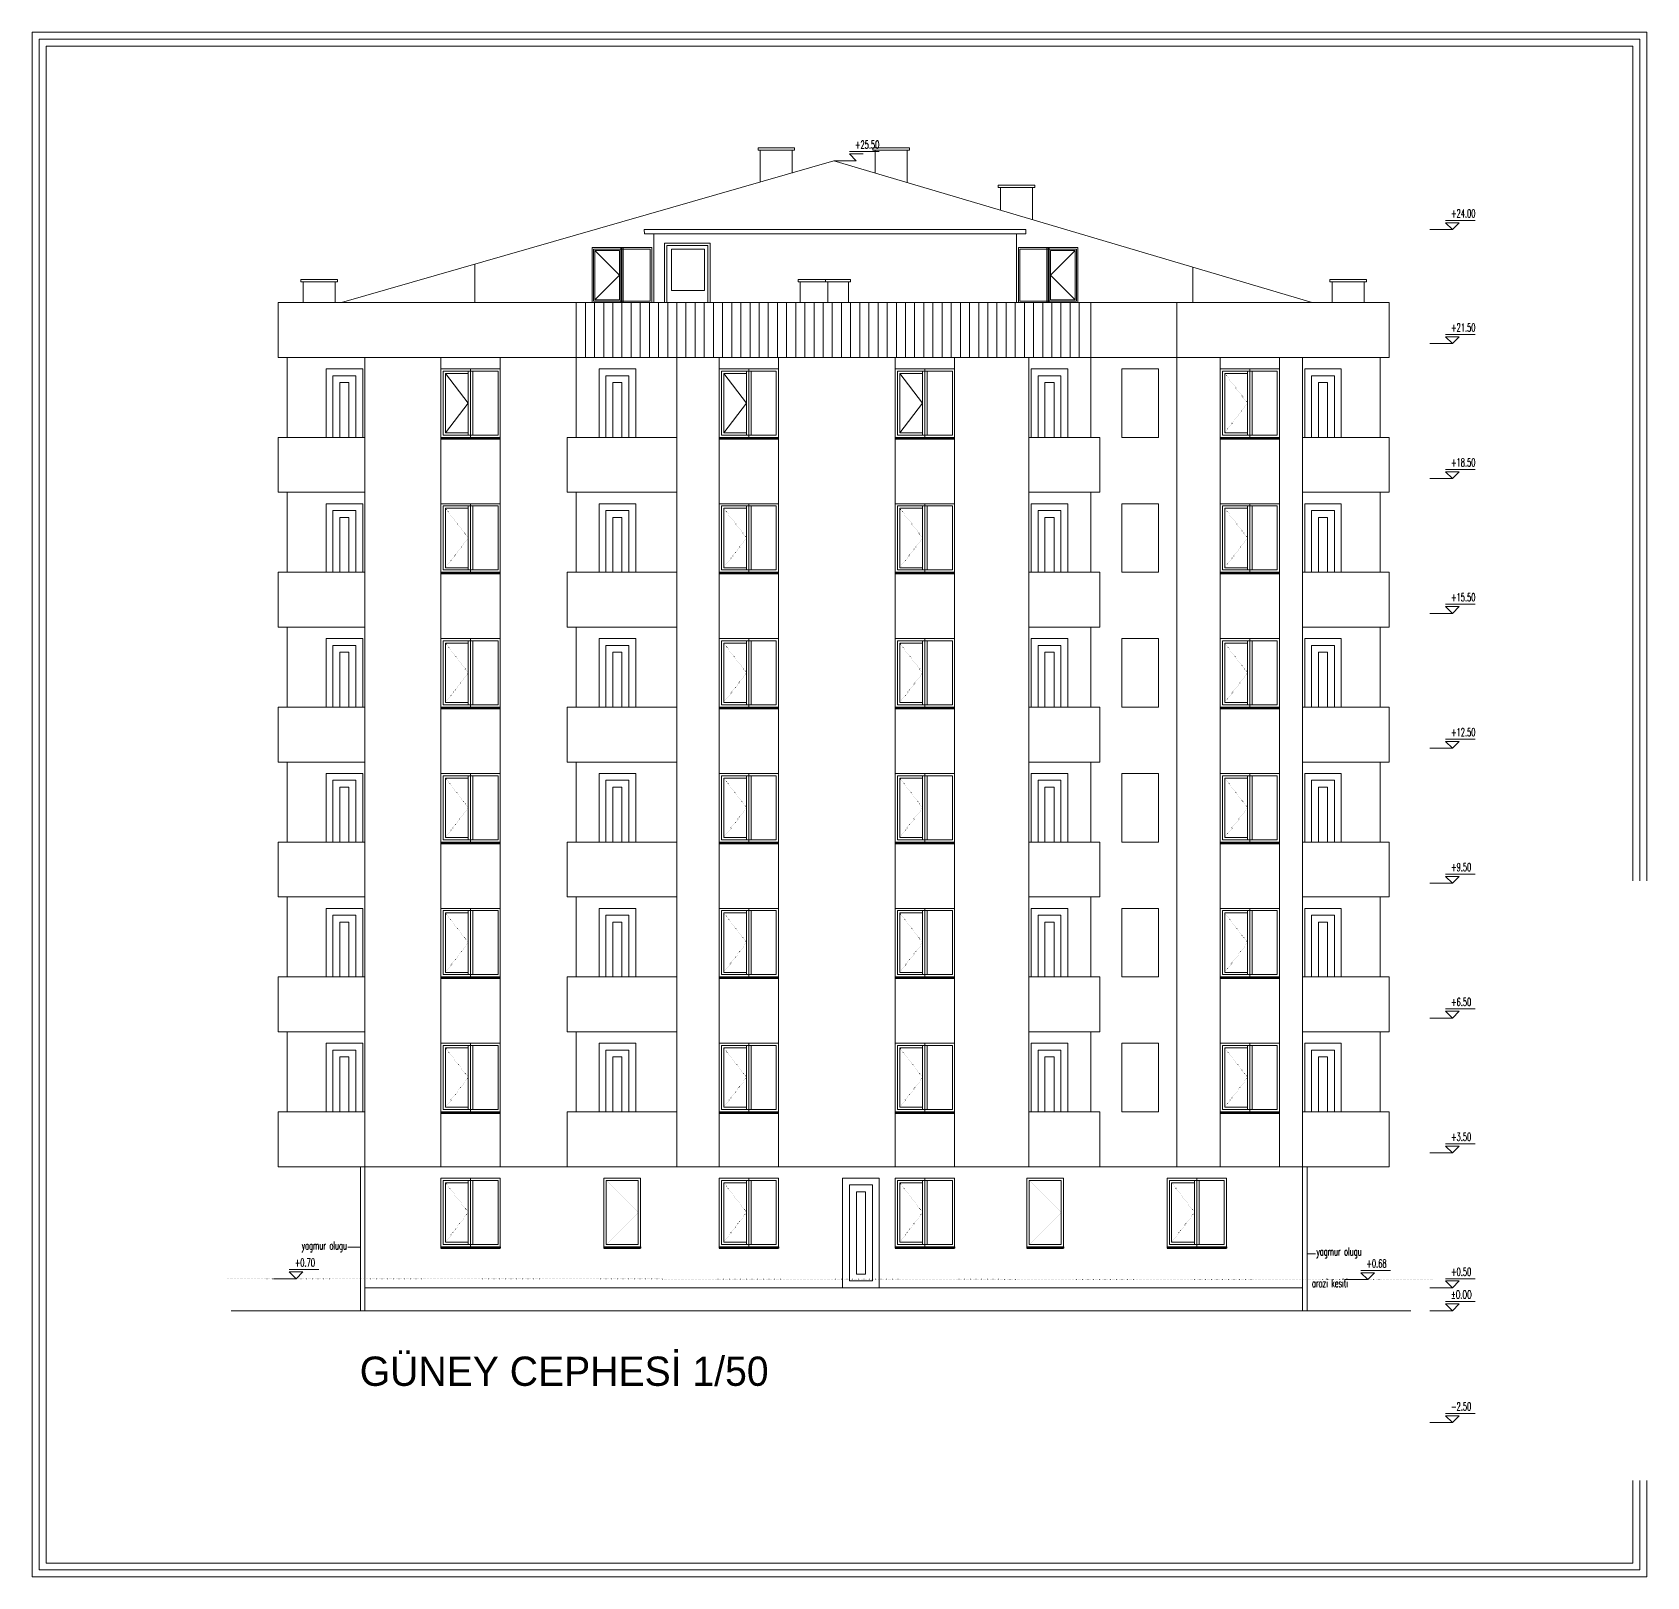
# Model space of a CAD drawing. Header units: millimetres. Extents: x -16104 to 67872, y -88009 to 12107.
# Drawn here: x 46328 to 49858, y 8729 to 12107 of the extents above; entities that cross this region are included whole.
import ezdxf

# ---------------------------------------------------------------- set-up
doc = ezdxf.new("R2010")
doc.units = ezdxf.units.MM
doc.linetypes.add('ACAD_ISO07W100', pattern=[3, 0, -3])
doc.layers.get('0').update_dxf_attribs({"color": 241})
doc.layers.add('c05', color=32, linetype='Continuous', lineweight=13)
doc.layers.add('TARAMA', color=8, linetype='Continuous', lineweight=15)
doc.styles.add('OLCU', font='simplex.shx', dxfattribs={"width": 0.6, "height": 1400})
doc.styles.add('ÖLÇÜ-50', font='comic.ttf', dxfattribs={"height": 12.5})

msp = doc.modelspace()

# ---------------------------------------------------------------- linework, layer by layer
for p, q in [((47221, 11221.1), (47351, 11221.1)), ((47221, 11218.1), (47351, 11218.1)), ((47829.5, 11221.1), (47959.5, 11221.1)), ((47829.5, 11218.1), (47959.5, 11218.1)), ((48214.5, 11221.1), (48344.5, 11221.1)), ((48214.5, 11218.1), (48344.5, 11218.1)), ((48925, 11221.1), (49055, 11221.1)), ((48925, 11218.1), (49055, 11218.1)), ((47221, 10926.1), (47351, 10926.1)), ((47221, 10923.1), (47351, 10923.1)), ((47829.5, 10926.1), (47959.5, 10926.1)), ((47829.5, 10923.1), (47959.5, 10923.1)), ((48214.5, 10926.1), (48344.5, 10926.1)), ((48214.5, 10923.1), (48344.5, 10923.1)), ((48925, 10926.1), (49055, 10926.1)), ((48925, 10923.1), (49055, 10923.1)), ((47221, 10631.1), (47351, 10631.1)), ((47221, 10628.1), (47351, 10628.1)), ((47829.5, 10631.1), (47959.5, 10631.1)), ((47829.5, 10628.1), (47959.5, 10628.1)), ((48214.5, 10631.1), (48344.5, 10631.1)), ((48214.5, 10628.1), (48344.5, 10628.1)), ((48925, 10631.1), (49055, 10631.1)), ((48925, 10628.1), (49055, 10628.1)), ((47221, 10336.1), (47351, 10336.1)), ((47221, 10333.1), (47351, 10333.1)), ((47829.5, 10336.1), (47959.5, 10336.1)), ((47829.5, 10333.1), (47959.5, 10333.1)), ((48214.5, 10336.1), (48344.5, 10336.1)), ((48214.5, 10333.1), (48344.5, 10333.1)), ((48925, 10336.1), (49055, 10336.1)), ((48925, 10333.1), (49055, 10333.1)), ((47221, 10041.1), (47351, 10041.1)), ((47221, 10038.1), (47351, 10038.1)), ((47829.5, 10041.1), (47959.5, 10041.1)), ((47829.5, 10038.1), (47959.5, 10038.1)), ((48214.5, 10041.1), (48344.5, 10041.1)), ((48214.5, 10038.1), (48344.5, 10038.1)), ((48925, 10041.1), (49055, 10041.1)), ((48925, 10038.1), (49055, 10038.1)), ((47221, 9746.1), (47351, 9746.1)), ((47829.5, 9746.1), (47959.5, 9746.1)), ((48214.5, 9746.1), (48344.5, 9746.1)), ((48925, 9746.1), (49055, 9746.1)), ((47221, 9743.1), (47351, 9743.1)), ((47829.5, 9743.1), (47959.5, 9743.1)), ((48214.5, 9743.1), (48344.5, 9743.1)), ((48925, 9743.1), (49055, 9743.1)), ((47221, 9451.1), (47351, 9451.1)), ((47221, 9451.1), (47221, 9448.1)), ((47221, 9448.1), (47351, 9448.1)), ((47351, 9451.1), (47351, 9448.1)), ((47577.5, 9451.1), (47657.5, 9451.1)), ((47577.5, 9451.1), (47577.5, 9448.1)), ((47577.5, 9448.1), (47657.5, 9448.1)), ((47657.5, 9451.1), (47657.5, 9448.1)), ((47829.5, 9451.1), (47959.5, 9451.1)), ((47829.5, 9451.1), (47829.5, 9448.1)), ((47829.5, 9448.1), (47959.5, 9448.1)), ((47959.5, 9451.1), (47959.5, 9448.1)), ((48214.5, 9451.1), (48344.5, 9451.1)), ((48214.5, 9451.1), (48214.5, 9448.1)), ((48214.5, 9448.1), (48344.5, 9448.1)), ((48344.5, 9451.1), (48344.5, 9448.1)), ((48502.4, 9451.1), (48582.4, 9451.1)), ((48502.4, 9451.1), (48502.4, 9448.1)), ((48502.4, 9448.1), (48582.4, 9448.1)), ((48582.4, 9451.1), (48582.4, 9448.1)), ((48809, 9451.1), (48939, 9451.1)), ((48809, 9451.1), (48809, 9448.1)), ((48809, 9448.1), (48939, 9448.1)), ((48939, 9451.1), (48939, 9448.1))]:
    msp.add_line(p, q)
at = {"layer": 'c05'}
for points in [[(49857.8, 8939.6), (49857.8, 8729.3), (46327.6, 8729.3), (46327.6, 12107.1), (49857.8, 12107.1), (49857.8, 10251)], [(49857.8, 8939.6), (49857.8, 8729.3), (46327.6, 8729.3), (46327.6, 12107.1), (49857.8, 12107.1), (49857.8, 10251)], [(49842.8, 8939.6), (49842.8, 8744.3), (46342.6, 8744.3), (46342.6, 12092.1), (49842.8, 12092.1), (49842.8, 10251)], [(49827.8, 8939.6), (49827.8, 8759.3), (46357.6, 8759.3), (46357.6, 12077.1), (49827.8, 12077.1), (49827.8, 10251)]]:
    msp.add_lwpolyline(points, dxfattribs=at)
at = {"layer": 'TARAMA'}
for p, q in [((47914.5, 11854.3), (47914.5, 11849.3)), ((47914.5, 11854.3), (47994.5, 11854.3)), ((47914.5, 11849.3), (47994.5, 11849.3)), ((47919.5, 11849.3), (47919.5, 11779.9)), ((47989.5, 11849.3), (47989.5, 11799.3)), ((47994.5, 11854.3), (47994.5, 11849.3)), ((48129.3, 11826.1), (48114.3, 11841.1)), ((48165.5, 11854.3), (48165.5, 11849.3)), ((48165.5, 11854.3), (48245.5, 11854.3)), ((48165.5, 11849.3), (48245.5, 11849.3)), ((48170.5, 11849.3), (48170.5, 11799.3)), ((48240.5, 11849.3), (48240.5, 11778.5)), ((48245.5, 11854.3), (48245.5, 11849.3)), ((47003.9, 11516.1), (48080, 11826.1)), ((49126.3, 11516.1), (48080, 11826.1)), ((48129.3, 11826.1), (48080, 11826.1)), ((48440, 11772.9), (48440, 11767.9)), ((48440, 11772.9), (48520, 11772.9)), ((48440, 11767.9), (48520, 11767.9)), ((48445, 11767.9), (48445, 11717.9)), ((48515, 11767.9), (48515, 11697.2)), ((48520, 11772.9), (48520, 11767.9)), ((47665.9, 11676.1), (48500, 11676.1)), ((47665.9, 11676.1), (47666, 11666.1)), ((47666, 11666.1), (47710, 11666.1)), ((47686, 11666.1), (48500, 11666.1)), ((47687, 11516.1), (47687, 11666.1)), ((48480, 11666.1), (48480, 11516.1)), ((48500, 11676.1), (48500, 11666.1)), ((47552, 11636.1), (47682, 11636.1)), ((47552, 11516.1), (47552, 11636.1)), ((47555, 11633.1), (47679, 11633.1)), ((47555, 11519.1), (47555, 11633.1)), ((47558, 11630.1), (47611.5, 11576.1)), ((47614.5, 11636.1), (47614.5, 11516.1)), ((47617, 11636.1), (47617, 11516.1)), ((47619.5, 11636.1), (47619.5, 11516.1)), ((47679, 11519.1), (47679, 11633.1)), ((47682, 11516.1), (47682, 11636.1)), ((47710, 11646.1), (47810, 11646.1)), ((47710, 11646.1), (47710, 11516.1)), ((47715, 11641.1), (47805, 11641.1)), ((47715, 11641.1), (47715, 11516.1)), ((47805, 11641.1), (47805, 11516.1)), ((47810, 11646.1), (47810, 11516.1)), ((48613.9, 11636.1), (48483.9, 11636.1)), ((48483.9, 11516.1), (48483.9, 11636.1)), ((48610.9, 11633.1), (48486.9, 11633.1)), ((48486.9, 11519.1), (48486.9, 11633.1)), ((48546.4, 11636.1), (48546.4, 11516.1)), ((48548.9, 11636.1), (48548.9, 11516.1)), ((48551.4, 11636.1), (48551.4, 11516.1)), ((48607.9, 11630.1), (48554.4, 11576.1)), ((48610.9, 11519.1), (48610.9, 11633.1)), ((48613.9, 11516.1), (48613.9, 11636.1)), ((47295, 11600), (47295, 11516.1)), ((48865, 11593.5), (48865, 11516.1)), ((46915, 11566.1), (46995, 11566.1)), ((46915, 11561.1), (46915, 11566.1)), ((46915, 11561.1), (46995, 11561.1)), ((46920, 11561.1), (46920, 11516.1)), ((46990, 11561.1), (46990, 11516.1)), ((46995, 11561.1), (46995, 11566.1)), ((47611.5, 11576.1), (47558, 11522.1)), ((48002, 11566.1), (48117, 11566.1)), ((48002, 11566.1), (48002, 11561.1)), ((48002, 11561.1), (48117, 11561.1)), ((48007, 11561.1), (48007, 11516.1)), ((48062, 11566.1), (48062, 11561.1)), ((48067, 11561.1), (48067, 11516.1)), ((48112, 11561.1), (48112, 11516.1)), ((48117, 11566.1), (48117, 11561.1)), ((48554.4, 11576.1), (48607.9, 11522.1)), ((49165, 11566.1), (49165, 11561.1)), ((49165, 11566.1), (49245, 11566.1)), ((49165, 11561.1), (49245, 11561.1)), ((49170, 11561.1), (49170, 11516.1)), ((49240, 11561.1), (49240, 11516.1)), ((49245, 11566.1), (49245, 11561.1)), ((46865, 11516.1), (49295, 11516.1)), ((46865, 11396.1), (46865, 11516.1)), ((46865, 11516.1), (46865, 11396.1)), ((46875, 11516.1), (47003.9, 11516.1)), ((47517, 11396.1), (47517, 11516.1)), ((47537, 11396.1), (47537, 11516.1)), ((47555, 11519.1), (47679, 11519.1)), ((47557, 11396.1), (47557, 11516.1)), ((47577, 11396.1), (47577, 11516.1)), ((47597, 11396.1), (47597, 11516.1)), ((47617, 11396.1), (47617, 11516.1)), ((47637, 11396.1), (47637, 11516.1)), ((47657, 11396.1), (47657, 11516.1)), ((47677, 11396.1), (47677, 11516.1)), ((47697, 11396.1), (47697, 11516.1)), ((47717, 11396.1), (47717, 11516.1)), ((47737, 11396.1), (47737, 11516.1)), ((47757, 11396.1), (47757, 11516.1)), ((47777, 11396.1), (47777, 11516.1)), ((47797, 11396.1), (47797, 11516.1)), ((47817, 11396.1), (47817, 11516.1)), ((47837, 11396.1), (47837, 11516.1)), ((47857, 11396.1), (47857, 11516.1)), ((47877, 11396.1), (47877, 11516.1)), ((47897, 11396.1), (47897, 11516.1)), ((47917, 11396.1), (47917, 11516.1)), ((47937, 11396.1), (47937, 11516.1)), ((47957, 11396.1), (47957, 11516.1)), ((47977, 11396.1), (47977, 11516.1)), ((47997, 11396.1), (47997, 11516.1)), ((48017, 11396.1), (48017, 11516.1)), ((48037, 11396.1), (48037, 11516.1)), ((48057, 11396.1), (48057, 11516.1)), ((48077, 11396.1), (48077, 11516.1)), ((48097, 11396.1), (48097, 11516.1)), ((48117, 11396.1), (48117, 11516.1)), ((48137, 11396.1), (48137, 11516.1)), ((48157, 11396.1), (48157, 11516.1)), ((48177, 11396.1), (48177, 11516.1)), ((48197, 11396.1), (48197, 11516.1)), ((48217, 11396.1), (48217, 11516.1)), ((48237, 11396.1), (48237, 11516.1)), ((48257, 11396.1), (48257, 11516.1)), ((48277, 11396.1), (48277, 11516.1)), ((48297, 11396.1), (48297, 11516.1)), ((48317, 11396.1), (48317, 11516.1)), ((48337, 11396.1), (48337, 11516.1)), ((48357, 11396.1), (48357, 11516.1)), ((48377, 11396.1), (48377, 11516.1)), ((48397, 11396.1), (48397, 11516.1)), ((48417, 11396.1), (48417, 11516.1)), ((48437, 11396.1), (48437, 11516.1)), ((48457, 11396.1), (48457, 11516.1)), ((48477, 11396.1), (48477, 11516.1)), ((48610.9, 11519.1), (48486.9, 11519.1)), ((48497, 11396.1), (48497, 11516.1)), ((48517, 11396.1), (48517, 11516.1)), ((48537, 11396.1), (48537, 11516.1)), ((48557, 11396.1), (48557, 11516.1)), ((48577, 11396.1), (48577, 11516.1)), ((48597, 11396.1), (48597, 11516.1)), ((48617, 11396.1), (48617, 11516.1)), ((48642, 11396.1), (48642, 11516.1)), ((48830, 11516.1), (48830, 9626.1)), ((49170, 11516.1), (49126.3, 11516.1)), ((49285, 11516.1), (49170, 11516.1)), ((49285, 11516.1), (49295, 11516.1)), ((49295, 11396.1), (49295, 11516.1)), ((49295, 11516.1), (49295, 11396.1)), ((46865, 11396.1), (49295, 11396.1)), ((46885, 11396.1), (46885, 11221.1)), ((47055, 11396.1), (47055, 11131.1)), ((47055, 11396.1), (47055, 11101.1)), ((47221, 11396.1), (47221, 11131.1)), ((47286, 11371.1), (47286, 11221.1)), ((47351, 11396.1), (47351, 11131.1)), ((47517, 11396.1), (47517, 11221.1)), ((47737, 11396.1), (47737, 11221.1)), ((47829.5, 11396.1), (47829.5, 11131.1)), ((47894.5, 11371.1), (47894.5, 11221.1)), ((47959.5, 11396.1), (47959.5, 11131.1)), ((48214.5, 11396.1), (48214.5, 11131.1)), ((48279.5, 11371.1), (48279.5, 11221.1)), ((48344.5, 11396.1), (48344.5, 11131.1)), ((48507, 11396.1), (48507, 11131.1)), ((48642, 11396.1), (48642, 11221.1)), ((48710, 11371.1), (48710, 11221.1)), ((48790, 11371.1), (48710, 11371.1)), ((48790, 11371.1), (48790, 11221.1)), ((48925, 11396.1), (48925, 11131.1)), ((48990, 11371.1), (48990, 11221.1)), ((49055, 11396.1), (49055, 11131.1)), ((49105, 11396.1), (49105, 11101.1)), ((49275, 11396.1), (49275, 11221.1)), ((47231, 11361.1), (47281, 11296.1)), ((47281, 11366.1), (47281, 11226.1)), ((47291, 11366.1), (47291, 11226.1)), ((47839.5, 11361.1), (47889.5, 11296.1)), ((47889.5, 11366.1), (47889.5, 11226.1)), ((47899.5, 11366.1), (47899.5, 11226.1)), ((48224.5, 11361.1), (48274.5, 11296.1)), ((48274.5, 11366.1), (48274.5, 11226.1)), ((48284.5, 11366.1), (48284.5, 11226.1)), ((48985, 11366.1), (48985, 11226.1)), ((48995, 11366.1), (48995, 11226.1)), ((47281, 11296.1), (47231, 11231.1)), ((47889.5, 11296.1), (47839.5, 11231.1)), ((48274.5, 11296.1), (48224.5, 11231.1)), ((46865, 11221.1), (47055, 11221.1)), ((46865, 11221.1), (46865, 11101.1)), ((47497, 11221.1), (47497, 11101.1)), ((47497, 11221.1), (47737, 11221.1)), ((47737, 11221.1), (47737, 11101.1)), ((48507, 11221.1), (48662, 11221.1)), ((48662, 11221.1), (48662, 11101.1)), ((48790, 11221.1), (48710, 11221.1)), ((49105, 11221.1), (49295, 11221.1)), ((49295, 11221.1), (49295, 11131.1)), ((49295, 11101.1), (49295, 11221.1)), ((47055, 11131.1), (47055, 10836.1)), ((47055, 11131.1), (47055, 10806.1)), ((47221, 11131.1), (47221, 10836.1)), ((47351, 11131.1), (47351, 10836.1)), ((47737, 11131.1), (47737, 10926.1)), ((47829.5, 11131.1), (47829.5, 10836.1)), ((47959.5, 11131.1), (47959.5, 10836.1)), ((48214.5, 11131.1), (48214.5, 10836.1)), ((48344.5, 11131.1), (48344.5, 10836.1)), ((48507, 11131.1), (48507, 11101.1)), ((48507, 11131.1), (48507, 10836.1)), ((48925, 11131.1), (48925, 10836.1)), ((49055, 11131.1), (49055, 10806.1)), ((49055, 11131.1), (49055, 10836.1)), ((49105, 11131.1), (49105, 10806.1)), ((46865, 11101.1), (47055, 11101.1)), ((46885, 11101.1), (46885, 10926.1)), ((47497, 11101.1), (47737, 11101.1)), ((47517, 11101.1), (47517, 10926.1)), ((48507, 11101.1), (48662, 11101.1)), ((48642, 11101.1), (48642, 10926.1)), ((49105, 11101.1), (49295, 11101.1)), ((49275, 11101.1), (49275, 10926.1)), ((47281, 11071.1), (47281, 10931.1)), ((47286, 11076.1), (47286, 10926.1)), ((47291, 11071.1), (47291, 10931.1)), ((47889.5, 11071.1), (47889.5, 10931.1)), ((47894.5, 11076.1), (47894.5, 10926.1)), ((47899.5, 11071.1), (47899.5, 10931.1)), ((48274.5, 11071.1), (48274.5, 10931.1)), ((48279.5, 11076.1), (48279.5, 10926.1)), ((48284.5, 11071.1), (48284.5, 10931.1)), ((48710, 11076.1), (48710, 10926.1)), ((48790, 11076.1), (48710, 11076.1)), ((48790, 11076.1), (48790, 10926.1)), ((48985, 11071.1), (48985, 10931.1)), ((48990, 11076.1), (48990, 10926.1)), ((48995, 11071.1), (48995, 10931.1)), ((46865, 10926.1), (47055, 10926.1)), ((46865, 10926.1), (46865, 10806.1)), ((47497, 10926.1), (47497, 10806.1)), ((47497, 10926.1), (47737, 10926.1)), ((47737, 10926.1), (47737, 10806.1)), ((48507, 10926.1), (48662, 10926.1)), ((48662, 10926.1), (48662, 10806.1)), ((48790, 10926.1), (48710, 10926.1)), ((49105, 10926.1), (49295, 10926.1)), ((49295, 10926.1), (49295, 10836.1)), ((49295, 10806.1), (49295, 10926.1)), ((46865, 10806.1), (47055, 10806.1)), ((46885, 10806.1), (46885, 10631.1)), ((47055, 10836.1), (47055, 10541.1)), ((47055, 10836.1), (47055, 10511.1)), ((47221, 10836.1), (47221, 10541.1)), ((47351, 10836.1), (47351, 10541.1)), ((47497, 10806.1), (47737, 10806.1)), ((47517, 10806.1), (47517, 10631.1)), ((47737, 10836.1), (47737, 10631.1)), ((47829.5, 10836.1), (47829.5, 10541.1)), ((47959.5, 10836.1), (47959.5, 10541.1)), ((48214.5, 10836.1), (48214.5, 10541.1)), ((48344.5, 10836.1), (48344.5, 10541.1)), ((48507, 10836.1), (48507, 10806.1)), ((48507, 10836.1), (48507, 10541.1)), ((48507, 10806.1), (48662, 10806.1)), ((48642, 10806.1), (48642, 10631.1)), ((48925, 10836.1), (48925, 10541.1)), ((49055, 10836.1), (49055, 10541.1)), ((49105, 10836.1), (49105, 10511.1)), ((49105, 10806.1), (49295, 10806.1)), ((49275, 10806.1), (49275, 10631.1)), ((47281, 10776.1), (47281, 10636.1)), ((47286, 10781.1), (47286, 10631.1)), ((47291, 10776.1), (47291, 10636.1)), ((47889.5, 10776.1), (47889.5, 10636.1)), ((47894.5, 10781.1), (47894.5, 10631.1)), ((47899.5, 10776.1), (47899.5, 10636.1)), ((48274.5, 10776.1), (48274.5, 10636.1)), ((48279.5, 10781.1), (48279.5, 10631.1)), ((48284.5, 10776.1), (48284.5, 10636.1)), ((48790, 10781.1), (48710, 10781.1)), ((48710, 10781.1), (48710, 10631.1)), ((48790, 10781.1), (48790, 10631.1)), ((48985, 10776.1), (48985, 10636.1)), ((48990, 10781.1), (48990, 10631.1)), ((48995, 10776.1), (48995, 10636.1)), ((46865, 10631.1), (47055, 10631.1)), ((46865, 10631.1), (46865, 10511.1)), ((47497, 10631.1), (47497, 10511.1)), ((47497, 10631.1), (47737, 10631.1)), ((47737, 10631.1), (47737, 10511.1)), ((48507, 10631.1), (48662, 10631.1)), ((48662, 10631.1), (48662, 10511.1)), ((48790, 10631.1), (48710, 10631.1)), ((49105, 10631.1), (49295, 10631.1)), ((49295, 10631.1), (49295, 10541.1)), ((49295, 10511.1), (49295, 10631.1)), ((47055, 10541.1), (47055, 10246.1)), ((47055, 10541.1), (47055, 10216.1)), ((47221, 10541.1), (47221, 10246.1)), ((47351, 10541.1), (47351, 10246.1)), ((47737, 10541.1), (47737, 10336.1)), ((47829.5, 10541.1), (47829.5, 10246.1)), ((47959.5, 10541.1), (47959.5, 10246.1)), ((48214.5, 10541.1), (48214.5, 10246.1)), ((48344.5, 10541.1), (48344.5, 10246.1)), ((48507, 10541.1), (48507, 10511.1)), ((48507, 10541.1), (48507, 10246.1)), ((48925, 10541.1), (48925, 10246.1)), ((49055, 10541.1), (49055, 10246.1)), ((49105, 10541.1), (49105, 10216.1)), ((46865, 10511.1), (47055, 10511.1)), ((46885, 10511.1), (46885, 10336.1)), ((47286, 10486.1), (47286, 10336.1)), ((47497, 10511.1), (47737, 10511.1)), ((47517, 10511.1), (47517, 10336.1)), ((47894.5, 10486.1), (47894.5, 10336.1)), ((48279.5, 10486.1), (48279.5, 10336.1)), ((48507, 10511.1), (48662, 10511.1)), ((48642, 10511.1), (48642, 10336.1)), ((48790, 10486.1), (48710, 10486.1)), ((48710, 10486.1), (48710, 10336.1)), ((48790, 10486.1), (48790, 10336.1)), ((48990, 10486.1), (48990, 10336.1)), ((49105, 10511.1), (49295, 10511.1)), ((49275, 10511.1), (49275, 10336.1)), ((47281, 10481.1), (47281, 10341.1)), ((47291, 10481.1), (47291, 10341.1)), ((47889.5, 10481.1), (47889.5, 10341.1)), ((47899.5, 10481.1), (47899.5, 10341.1)), ((48274.5, 10481.1), (48274.5, 10341.1)), ((48284.5, 10481.1), (48284.5, 10341.1)), ((48985, 10481.1), (48985, 10341.1)), ((48995, 10481.1), (48995, 10341.1)), ((46865, 10336.1), (47055, 10336.1)), ((46865, 10336.1), (46865, 10216.1)), ((47497, 10336.1), (47497, 10216.1)), ((47497, 10336.1), (47737, 10336.1)), ((47737, 10336.1), (47737, 10216.1)), ((48507, 10336.1), (48662, 10336.1)), ((48662, 10336.1), (48662, 10216.1)), ((48790, 10336.1), (48710, 10336.1)), ((49105, 10336.1), (49295, 10336.1)), ((49295, 10336.1), (49295, 10246.1)), ((49295, 10216.1), (49295, 10336.1)), ((47055, 10246.1), (47055, 9951.1)), ((47055, 10246.1), (47055, 9921.1)), ((47221, 10246.1), (47221, 9951.1)), ((47351, 10246.1), (47351, 9951.1)), ((47737, 10246.1), (47737, 10041.1)), ((47829.5, 10246.1), (47829.5, 9951.1)), ((47959.5, 10246.1), (47959.5, 9951.1)), ((48214.5, 10246.1), (48214.5, 9951.1)), ((48344.5, 10246.1), (48344.5, 9951.1)), ((48507, 10246.1), (48507, 10216.1)), ((48507, 10246.1), (48507, 9951.1)), ((48925, 10246.1), (48925, 9951.1)), ((49055, 10246.1), (49055, 9951.1)), ((49105, 10246.1), (49105, 9921.1)), ((46865, 10216.1), (47055, 10216.1)), ((46885, 10216.1), (46885, 10041.1)), ((47497, 10216.1), (47737, 10216.1)), ((47517, 10216.1), (47517, 10041.1)), ((48507, 10216.1), (48662, 10216.1)), ((48642, 10216.1), (48642, 10041.1)), ((49105, 10216.1), (49295, 10216.1)), ((49275, 10216.1), (49275, 10041.1)), ((47281, 10186.1), (47281, 10046.1)), ((47286, 10191.1), (47286, 10041.1)), ((47291, 10186.1), (47291, 10046.1)), ((47889.5, 10186.1), (47889.5, 10046.1)), ((47894.5, 10191.1), (47894.5, 10041.1)), ((47899.5, 10186.1), (47899.5, 10046.1)), ((48274.5, 10186.1), (48274.5, 10046.1)), ((48279.5, 10191.1), (48279.5, 10041.1)), ((48284.5, 10186.1), (48284.5, 10046.1)), ((48790, 10191.1), (48710, 10191.1)), ((48710, 10191.1), (48710, 10041.1)), ((48790, 10191.1), (48790, 10041.1)), ((48985, 10186.1), (48985, 10046.1)), ((48990, 10191.1), (48990, 10041.1)), ((48995, 10186.1), (48995, 10046.1)), ((46865, 10041.1), (47055, 10041.1)), ((46865, 10041.1), (46865, 9921.1)), ((47497, 10041.1), (47497, 9921.1)), ((47497, 10041.1), (47737, 10041.1)), ((47737, 10041.1), (47737, 9921.1)), ((48507, 10041.1), (48662, 10041.1)), ((48662, 10041.1), (48662, 9921.1)), ((48790, 10041.1), (48710, 10041.1)), ((49105, 10041.1), (49295, 10041.1)), ((49295, 10041.1), (49295, 9951.1)), ((49295, 9921.1), (49295, 10041.1)), ((46865, 9921.1), (47055, 9921.1)), ((46885, 9921.1), (46885, 9746.1)), ((47055, 9951.1), (47055, 9656.1)), ((47055, 9951.1), (47055, 9626.1)), ((47221, 9951.1), (47221, 9626.1)), ((47351, 9951.1), (47351, 9626.1)), ((47497, 9921.1), (47737, 9921.1)), ((47517, 9921.1), (47517, 9746.1)), ((47737, 9951.1), (47737, 9746.1)), ((47737, 9951.1), (47737, 9746.1)), ((47829.5, 9951.1), (47829.5, 9626.1)), ((47959.5, 9951.1), (47959.5, 9626.1)), ((48214.5, 9951.1), (48214.5, 9626.1)), ((48344.5, 9951.1), (48344.5, 9626.1)), ((48507, 9951.1), (48507, 9921.1)), ((48507, 9951.1), (48507, 9656.1)), ((48507, 9921.1), (48662, 9921.1)), ((48642, 9921.1), (48642, 9746.1)), ((48925, 9951.1), (48925, 9626.1)), ((49055, 9951.1), (49055, 9626.1)), ((49105, 9951.1), (49105, 9626.1)), ((49105, 9921.1), (49295, 9921.1)), ((49275, 9921.1), (49275, 9746.1)), ((47281, 9891.1), (47281, 9751.1)), ((47286, 9896.1), (47286, 9746.1)), ((47291, 9891.1), (47291, 9751.1)), ((47889.5, 9891.1), (47889.5, 9751.1)), ((47894.5, 9896.1), (47894.5, 9746.1)), ((47899.5, 9891.1), (47899.5, 9751.1)), ((48274.5, 9891.1), (48274.5, 9751.1)), ((48279.5, 9896.1), (48279.5, 9746.1)), ((48284.5, 9891.1), (48284.5, 9751.1)), ((48710, 9896.1), (48710, 9746.1)), ((48790, 9896.1), (48710, 9896.1)), ((48790, 9896.1), (48790, 9746.1)), ((48985, 9891.1), (48985, 9751.1)), ((48990, 9896.1), (48990, 9746.1)), ((48995, 9891.1), (48995, 9751.1)), ((46865, 9746.1), (47055, 9746.1)), ((46865, 9746.1), (46865, 9626.1)), ((47497, 9746.1), (47497, 9626.1)), ((47497, 9746.1), (47737, 9746.1)), ((47737, 9746.1), (47737, 9626.1)), ((48507, 9746.1), (48662, 9746.1)), ((48662, 9746.1), (48662, 9626.1)), ((48790, 9746.1), (48710, 9746.1)), ((49105, 9746.1), (49295, 9746.1)), ((49295, 9746.1), (49295, 9656.1)), ((49295, 9626.1), (49295, 9746.1)), ((48507, 9656.1), (48507, 9626.1)), ((46865, 9626.1), (47055, 9626.1)), ((47045, 9626.1), (47045, 9311.1)), ((47055, 9626.1), (47055, 9311.1)), ((47055, 9626.1), (47497, 9626.1)), ((47497, 9626.1), (47687, 9626.1)), ((47687, 9626.1), (48507, 9626.1)), ((48507, 9626.1), (48662, 9626.1)), ((48662, 9626.1), (49105, 9626.1)), ((49105, 9626.1), (49105, 9311.1)), ((49105, 9626.1), (49295, 9626.1)), ((49115, 9626.1), (49115, 9311.1)), ((47281, 9596.1), (47281, 9456.1)), ((47286, 9601.1), (47286, 9451.1)), ((47291, 9596.1), (47291, 9456.1)), ((47889.5, 9596.1), (47889.5, 9456.1)), ((47894.5, 9601.1), (47894.5, 9451.1)), ((47899.5, 9596.1), (47899.5, 9456.1)), ((48274.5, 9596.1), (48274.5, 9456.1)), ((48279.5, 9601.1), (48279.5, 9451.1)), ((48284.5, 9596.1), (48284.5, 9456.1)), ((48869, 9596.1), (48869, 9456.1)), ((48874, 9601.1), (48874, 9451.1)), ((48879, 9596.1), (48879, 9456.1)), ((47055, 9361.1), (49105, 9361.1)), ((46762.6, 9311.1), (49342.2, 9311.1))]:
    msp.add_line(p, q, dxfattribs=at)
at = {"layer": 'TARAMA', "ltscale": 0.01}
for p, q in [((48114.3, 11846.1), (48179.3, 11846.1)), ((48114.3, 11841.1), (48144.3, 11841.1)), ((49417.9, 11695.7), (49482.9, 11695.7)), ((49432.9, 11675.7), (49417.9, 11690.7)), ((49417.9, 11690.7), (49447.9, 11690.7)), ((49432.9, 11675.7), (49447.9, 11690.7)), ((49432.9, 11675.7), (49383.6, 11675.7)), ((49417.9, 11446.1), (49482.9, 11446.1)), ((49432.9, 11426.1), (49417.9, 11441.1)), ((49417.9, 11441.1), (49447.9, 11441.1)), ((49432.9, 11426.1), (49447.9, 11441.1)), ((49432.9, 11426.1), (49383.6, 11426.1)), ((49432.9, 11131.1), (49383.6, 11131.1)), ((49417.9, 11151.1), (49482.9, 11151.1)), ((49432.9, 11131.1), (49417.9, 11146.1)), ((49417.9, 11146.1), (49447.9, 11146.1)), ((49432.9, 11131.1), (49447.9, 11146.1)), ((49417.9, 10856.1), (49482.9, 10856.1)), ((49432.9, 10836.1), (49417.9, 10851.1)), ((49417.9, 10851.1), (49447.9, 10851.1)), ((49432.9, 10836.1), (49447.9, 10851.1)), ((49432.9, 10836.1), (49383.6, 10836.1)), ((49417.9, 10561.1), (49482.9, 10561.1)), ((49432.9, 10541.1), (49417.9, 10556.1)), ((49417.9, 10556.1), (49447.9, 10556.1)), ((49432.9, 10541.1), (49447.9, 10556.1)), ((49432.9, 10541.1), (49383.6, 10541.1)), ((49432.9, 10246.1), (49383.6, 10246.1)), ((49417.9, 10266.1), (49482.9, 10266.1)), ((49432.9, 10246.1), (49417.9, 10261.1)), ((49417.9, 10261.1), (49447.9, 10261.1)), ((49432.9, 10246.1), (49447.9, 10261.1)), ((49417.9, 9971.1), (49482.9, 9971.1)), ((49432.9, 9951.1), (49417.9, 9966.1)), ((49417.9, 9966.1), (49447.9, 9966.1)), ((49432.9, 9951.1), (49447.9, 9966.1)), ((49432.9, 9951.1), (49383.6, 9951.1)), ((49417.9, 9676.1), (49482.9, 9676.1)), ((49432.9, 9656.1), (49383.6, 9656.1)), ((49432.9, 9656.1), (49417.9, 9671.1)), ((49417.9, 9671.1), (49447.9, 9671.1)), ((49432.9, 9656.1), (49447.9, 9671.1)), ((47045, 9626.1), (47045, 9311.1)), ((49115, 9626.1), (49115, 9311.1)), ((47017.4, 9450.2), (47045, 9450.2)), ((49133.3, 9435.8), (49115, 9435.8)), ((46889.5, 9401.1), (46954.5, 9401.1)), ((46904.5, 9381.1), (46889.5, 9396.1)), ((46889.5, 9396.1), (46919.5, 9396.1)), ((46904.5, 9381.1), (46919.5, 9396.1)), ((49232.7, 9399.1), (49297.7, 9399.1)), ((49247.7, 9379.1), (49232.7, 9394.1)), ((49232.7, 9394.1), (49262.7, 9394.1)), ((49247.7, 9379.1), (49262.7, 9394.1)), ((46904.5, 9381.1), (46855.1, 9381.1)), ((49247.7, 9379.1), (49198.4, 9379.1)), ((49432.9, 9361.1), (49383.6, 9361.1)), ((49417.9, 9381.1), (49482.9, 9381.1)), ((49432.9, 9361.1), (49417.9, 9376.1)), ((49417.9, 9376.1), (49447.9, 9376.1)), ((49432.9, 9361.1), (49447.9, 9376.1)), ((49417.9, 9331.1), (49482.9, 9331.1)), ((49432.9, 9311.1), (49417.9, 9326.1)), ((49417.9, 9326.1), (49447.9, 9326.1)), ((49432.9, 9311.1), (49447.9, 9326.1)), ((49432.9, 9311.1), (49383.6, 9311.1)), ((49417.9, 9086.5), (49482.9, 9086.5)), ((49432.9, 9066.5), (49417.9, 9081.5)), ((49417.9, 9081.5), (49447.9, 9081.5)), ((49432.9, 9066.5), (49447.9, 9081.5)), ((49432.9, 9066.5), (49383.6, 9066.5))]:
    msp.add_line(p, q, dxfattribs=at)
at = {"layer": 'TARAMA', "linetype": 'ACAD_ISO07W100'}
for p, q in [((48935, 11361.1), (48985, 11296.1)), ((48985, 11296.1), (48935, 11231.1)), ((47231, 11066.1), (47281, 11001.1)), ((47839.5, 11066.1), (47889.5, 11001.1)), ((48224.5, 11066.1), (48274.5, 11001.1)), ((48935, 11066.1), (48985, 11001.1)), ((47281, 11001.1), (47231, 10936.1)), ((47889.5, 11001.1), (47839.5, 10936.1)), ((48274.5, 11001.1), (48224.5, 10936.1)), ((48985, 11001.1), (48935, 10936.1)), ((47231, 10771.1), (47281, 10706.1)), ((47839.5, 10771.1), (47889.5, 10706.1)), ((48224.5, 10771.1), (48274.5, 10706.1)), ((48935, 10771.1), (48985, 10706.1)), ((47281, 10706.1), (47231, 10641.1)), ((47889.5, 10706.1), (47839.5, 10641.1)), ((48274.5, 10706.1), (48224.5, 10641.1)), ((48985, 10706.1), (48935, 10641.1)), ((47231, 10476.1), (47281, 10411.1)), ((47839.5, 10476.1), (47889.5, 10411.1)), ((48224.5, 10476.1), (48274.5, 10411.1)), ((48935, 10476.1), (48985, 10411.1)), ((47281, 10411.1), (47231, 10346.1)), ((47889.5, 10411.1), (47839.5, 10346.1)), ((48274.5, 10411.1), (48224.5, 10346.1)), ((48985, 10411.1), (48935, 10346.1)), ((47231, 10181.1), (47281, 10116.1)), ((47839.5, 10181.1), (47889.5, 10116.1)), ((48224.5, 10181.1), (48274.5, 10116.1)), ((48935, 10181.1), (48985, 10116.1)), ((47281, 10116.1), (47231, 10051.1)), ((47889.5, 10116.1), (47839.5, 10051.1)), ((48274.5, 10116.1), (48224.5, 10051.1)), ((48985, 10116.1), (48935, 10051.1)), ((47231, 9886.1), (47281, 9821.1)), ((47839.5, 9886.1), (47889.5, 9821.1)), ((48224.5, 9886.1), (48274.5, 9821.1)), ((48935, 9886.1), (48985, 9821.1)), ((47281, 9821.1), (47231, 9756.1)), ((47889.5, 9821.1), (47839.5, 9756.1)), ((48274.5, 9821.1), (48224.5, 9756.1)), ((48985, 9821.1), (48935, 9756.1)), ((47231, 9591.1), (47281, 9526.1)), ((47582.5, 9596.1), (47652.5, 9526.1)), ((47839.5, 9591.1), (47889.5, 9526.1)), ((48224.5, 9591.1), (48274.5, 9526.1)), ((48507.4, 9596.1), (48577.4, 9526.1)), ((48819, 9591.1), (48869, 9526.1)), ((47281, 9526.1), (47231, 9461.1)), ((47652.5, 9526.1), (47582.5, 9456.1)), ((47889.5, 9526.1), (47839.5, 9461.1)), ((48274.5, 9526.1), (48224.5, 9461.1)), ((48577.4, 9526.1), (48507.4, 9456.1)), ((48869, 9526.1), (48819, 9461.1)), ((46753.9, 9381.1), (47055, 9381.1)), ((47055, 9381.1), (49105, 9379.1)), ((49105, 9379.1), (49390.5, 9379.1))]:
    msp.add_line(p, q, dxfattribs=at)
at = {"layer": 'TARAMA'}
for points in [[(47555, 11633.1), (47614.5, 11633.1), (47614.5, 11519.1), (47555, 11519.1), (47555, 11633.1)], [(48610.9, 11633.1), (48551.4, 11633.1), (48551.4, 11519.1), (48610.9, 11519.1), (48610.9, 11633.1)], [(46970, 11371.1), (47050, 11371.1), (47050, 11221.1)], [(46970, 11221.1), (46970, 11371.1)], [(47221, 11371.1), (47351, 11371.1), (47351, 11221.1), (47221, 11221.1), (47221, 11371.1)], [(47567, 11371.1), (47647, 11371.1), (47647, 11221.1)], [(47567, 11221.1), (47567, 11371.1)], [(47829.5, 11371.1), (47959.5, 11371.1), (47959.5, 11221.1), (47829.5, 11221.1), (47829.5, 11371.1)], [(48214.5, 11371.1), (48344.5, 11371.1), (48344.5, 11221.1), (48214.5, 11221.1), (48214.5, 11371.1)], [(48512, 11371.1), (48592, 11371.1), (48592, 11221.1)], [(48512, 11221.1), (48512, 11371.1)], [(48925, 11371.1), (49055, 11371.1), (49055, 11221.1), (48925, 11221.1), (48925, 11371.1)], [(49110, 11371.1), (49190, 11371.1), (49190, 11221.1)], [(49110, 11221.1), (49110, 11371.1)], [(46985, 11221.1), (46985, 11356.1), (47035, 11356.1), (47035, 11221.1)], [(47000, 11221.1), (47000, 11341.1), (47020, 11341.1), (47020, 11221.1)], [(47281, 11231.1), (47231, 11231.1), (47231, 11361.1), (47281, 11361.1)], [(47582, 11221.1), (47582, 11356.1), (47632, 11356.1), (47632, 11221.1)], [(47597, 11221.1), (47597, 11341.1), (47617, 11341.1), (47617, 11221.1)], [(47889.5, 11231.1), (47839.5, 11231.1), (47839.5, 11361.1), (47889.5, 11361.1)], [(48274.5, 11231.1), (48224.5, 11231.1), (48224.5, 11361.1), (48274.5, 11361.1)], [(48527, 11221.1), (48527, 11356.1), (48577, 11356.1), (48577, 11221.1)], [(48542, 11221.1), (48542, 11341.1), (48562, 11341.1), (48562, 11221.1)], [(48985, 11231.1), (48935, 11231.1), (48935, 11361.1), (48985, 11361.1)], [(49125, 11221.1), (49125, 11356.1), (49175, 11356.1), (49175, 11221.1)], [(49140, 11221.1), (49140, 11341.1), (49160, 11341.1), (49160, 11221.1)], [(46970, 11076.1), (47050, 11076.1), (47050, 10926.1)], [(46970, 10926.1), (46970, 11076.1)], [(46985, 10926.1), (46985, 11061.1), (47035, 11061.1), (47035, 10926.1)], [(47221, 11076.1), (47351, 11076.1), (47351, 10926.1), (47221, 10926.1), (47221, 11076.1)], [(47281, 10936.1), (47231, 10936.1), (47231, 11066.1), (47281, 11066.1)], [(47567, 11076.1), (47647, 11076.1), (47647, 10926.1)], [(47567, 10926.1), (47567, 11076.1)], [(47582, 10926.1), (47582, 11061.1), (47632, 11061.1), (47632, 10926.1)], [(47829.5, 11076.1), (47959.5, 11076.1), (47959.5, 10926.1), (47829.5, 10926.1), (47829.5, 11076.1)], [(47889.5, 10936.1), (47839.5, 10936.1), (47839.5, 11066.1), (47889.5, 11066.1)], [(48214.5, 11076.1), (48344.5, 11076.1), (48344.5, 10926.1), (48214.5, 10926.1), (48214.5, 11076.1)], [(48274.5, 10936.1), (48224.5, 10936.1), (48224.5, 11066.1), (48274.5, 11066.1)], [(48512, 11076.1), (48592, 11076.1), (48592, 10926.1)], [(48512, 10926.1), (48512, 11076.1)], [(48527, 10926.1), (48527, 11061.1), (48577, 11061.1), (48577, 10926.1)], [(48925, 11076.1), (49055, 11076.1), (49055, 10926.1), (48925, 10926.1), (48925, 11076.1)], [(48985, 10936.1), (48935, 10936.1), (48935, 11066.1), (48985, 11066.1)], [(49110, 11076.1), (49190, 11076.1), (49190, 10926.1)], [(49110, 10926.1), (49110, 11076.1)], [(49125, 10926.1), (49125, 11061.1), (49175, 11061.1), (49175, 10926.1)], [(47000, 10926.1), (47000, 11046.1), (47020, 11046.1), (47020, 10926.1)], [(47597, 10926.1), (47597, 11046.1), (47617, 11046.1), (47617, 10926.1)], [(48542, 10926.1), (48542, 11046.1), (48562, 11046.1), (48562, 10926.1)], [(49140, 10926.1), (49140, 11046.1), (49160, 11046.1), (49160, 10926.1)], [(46970, 10781.1), (47050, 10781.1), (47050, 10631.1)], [(46970, 10631.1), (46970, 10781.1)], [(47221, 10781.1), (47351, 10781.1), (47351, 10631.1), (47221, 10631.1), (47221, 10781.1)], [(47281, 10641.1), (47231, 10641.1), (47231, 10771.1), (47281, 10771.1)], [(47567, 10781.1), (47647, 10781.1), (47647, 10631.1)], [(47567, 10631.1), (47567, 10781.1)], [(47829.5, 10781.1), (47959.5, 10781.1), (47959.5, 10631.1), (47829.5, 10631.1), (47829.5, 10781.1)], [(47889.5, 10641.1), (47839.5, 10641.1), (47839.5, 10771.1), (47889.5, 10771.1)], [(48214.5, 10781.1), (48344.5, 10781.1), (48344.5, 10631.1), (48214.5, 10631.1), (48214.5, 10781.1)], [(48274.5, 10641.1), (48224.5, 10641.1), (48224.5, 10771.1), (48274.5, 10771.1)], [(48512, 10781.1), (48592, 10781.1), (48592, 10631.1)], [(48512, 10631.1), (48512, 10781.1)], [(48925, 10781.1), (49055, 10781.1), (49055, 10631.1), (48925, 10631.1), (48925, 10781.1)], [(48985, 10641.1), (48935, 10641.1), (48935, 10771.1), (48985, 10771.1)], [(49110, 10781.1), (49190, 10781.1), (49190, 10631.1)], [(49110, 10631.1), (49110, 10781.1)], [(46985, 10631.1), (46985, 10766.1), (47035, 10766.1), (47035, 10631.1)], [(47000, 10631.1), (47000, 10751.1), (47020, 10751.1), (47020, 10631.1)], [(47582, 10631.1), (47582, 10766.1), (47632, 10766.1), (47632, 10631.1)], [(47597, 10631.1), (47597, 10751.1), (47617, 10751.1), (47617, 10631.1)], [(48527, 10631.1), (48527, 10766.1), (48577, 10766.1), (48577, 10631.1)], [(48542, 10631.1), (48542, 10751.1), (48562, 10751.1), (48562, 10631.1)], [(49125, 10631.1), (49125, 10766.1), (49175, 10766.1), (49175, 10631.1)], [(49140, 10631.1), (49140, 10751.1), (49160, 10751.1), (49160, 10631.1)], [(46970, 10486.1), (47050, 10486.1), (47050, 10336.1)], [(46970, 10336.1), (46970, 10486.1)], [(47221, 10486.1), (47351, 10486.1), (47351, 10336.1), (47221, 10336.1), (47221, 10486.1)], [(47567, 10486.1), (47647, 10486.1), (47647, 10336.1)], [(47567, 10336.1), (47567, 10486.1)], [(47829.5, 10486.1), (47959.5, 10486.1), (47959.5, 10336.1), (47829.5, 10336.1), (47829.5, 10486.1)], [(48214.5, 10486.1), (48344.5, 10486.1), (48344.5, 10336.1), (48214.5, 10336.1), (48214.5, 10486.1)], [(48512, 10486.1), (48592, 10486.1), (48592, 10336.1)], [(48512, 10336.1), (48512, 10486.1)], [(48925, 10486.1), (49055, 10486.1), (49055, 10336.1), (48925, 10336.1), (48925, 10486.1)], [(49110, 10486.1), (49190, 10486.1), (49190, 10336.1)], [(49110, 10336.1), (49110, 10486.1)], [(46985, 10336.1), (46985, 10471.1), (47035, 10471.1), (47035, 10336.1)], [(47000, 10336.1), (47000, 10456.1), (47020, 10456.1), (47020, 10336.1)], [(47281, 10346.1), (47231, 10346.1), (47231, 10476.1), (47281, 10476.1)], [(47582, 10336.1), (47582, 10471.1), (47632, 10471.1), (47632, 10336.1)], [(47597, 10336.1), (47597, 10456.1), (47617, 10456.1), (47617, 10336.1)], [(47889.5, 10346.1), (47839.5, 10346.1), (47839.5, 10476.1), (47889.5, 10476.1)], [(48274.5, 10346.1), (48224.5, 10346.1), (48224.5, 10476.1), (48274.5, 10476.1)], [(48527, 10336.1), (48527, 10471.1), (48577, 10471.1), (48577, 10336.1)], [(48542, 10336.1), (48542, 10456.1), (48562, 10456.1), (48562, 10336.1)], [(48985, 10346.1), (48935, 10346.1), (48935, 10476.1), (48985, 10476.1)], [(49125, 10336.1), (49125, 10471.1), (49175, 10471.1), (49175, 10336.1)], [(49140, 10336.1), (49140, 10456.1), (49160, 10456.1), (49160, 10336.1)], [(46970, 10191.1), (47050, 10191.1), (47050, 10041.1)], [(46970, 10041.1), (46970, 10191.1)], [(46985, 10041.1), (46985, 10176.1), (47035, 10176.1), (47035, 10041.1)], [(47221, 10191.1), (47351, 10191.1), (47351, 10041.1), (47221, 10041.1), (47221, 10191.1)], [(47281, 10051.1), (47231, 10051.1), (47231, 10181.1), (47281, 10181.1)], [(47567, 10191.1), (47647, 10191.1), (47647, 10041.1)], [(47567, 10041.1), (47567, 10191.1)], [(47582, 10041.1), (47582, 10176.1), (47632, 10176.1), (47632, 10041.1)], [(47829.5, 10191.1), (47959.5, 10191.1), (47959.5, 10041.1), (47829.5, 10041.1), (47829.5, 10191.1)], [(47889.5, 10051.1), (47839.5, 10051.1), (47839.5, 10181.1), (47889.5, 10181.1)], [(48214.5, 10191.1), (48344.5, 10191.1), (48344.5, 10041.1), (48214.5, 10041.1), (48214.5, 10191.1)], [(48274.5, 10051.1), (48224.5, 10051.1), (48224.5, 10181.1), (48274.5, 10181.1)], [(48512, 10191.1), (48592, 10191.1), (48592, 10041.1)], [(48512, 10041.1), (48512, 10191.1)], [(48527, 10041.1), (48527, 10176.1), (48577, 10176.1), (48577, 10041.1)], [(48925, 10191.1), (49055, 10191.1), (49055, 10041.1), (48925, 10041.1), (48925, 10191.1)], [(48985, 10051.1), (48935, 10051.1), (48935, 10181.1), (48985, 10181.1)], [(49110, 10191.1), (49190, 10191.1), (49190, 10041.1)], [(49110, 10041.1), (49110, 10191.1)], [(49125, 10041.1), (49125, 10176.1), (49175, 10176.1), (49175, 10041.1)], [(47000, 10041.1), (47000, 10161.1), (47020, 10161.1), (47020, 10041.1)], [(47597, 10041.1), (47597, 10161.1), (47617, 10161.1), (47617, 10041.1)], [(48542, 10041.1), (48542, 10161.1), (48562, 10161.1), (48562, 10041.1)], [(49140, 10041.1), (49140, 10161.1), (49160, 10161.1), (49160, 10041.1)], [(46970, 9896.1), (47050, 9896.1), (47050, 9746.1)], [(46970, 9746.1), (46970, 9896.1)], [(47221, 9896.1), (47351, 9896.1), (47351, 9746.1), (47221, 9746.1), (47221, 9896.1)], [(47281, 9756.1), (47231, 9756.1), (47231, 9886.1), (47281, 9886.1)], [(47567, 9896.1), (47647, 9896.1), (47647, 9746.1)], [(47567, 9746.1), (47567, 9896.1)], [(47829.5, 9896.1), (47959.5, 9896.1), (47959.5, 9746.1), (47829.5, 9746.1), (47829.5, 9896.1)], [(47889.5, 9756.1), (47839.5, 9756.1), (47839.5, 9886.1), (47889.5, 9886.1)], [(48214.5, 9896.1), (48344.5, 9896.1), (48344.5, 9746.1), (48214.5, 9746.1), (48214.5, 9896.1)], [(48274.5, 9756.1), (48224.5, 9756.1), (48224.5, 9886.1), (48274.5, 9886.1)], [(48512, 9896.1), (48592, 9896.1), (48592, 9746.1)], [(48512, 9746.1), (48512, 9896.1)], [(48925, 9896.1), (49055, 9896.1), (49055, 9746.1), (48925, 9746.1), (48925, 9896.1)], [(48985, 9756.1), (48935, 9756.1), (48935, 9886.1), (48985, 9886.1)], [(49110, 9896.1), (49190, 9896.1), (49190, 9746.1)], [(49110, 9746.1), (49110, 9896.1)], [(46985, 9746.1), (46985, 9881.1), (47035, 9881.1), (47035, 9746.1)], [(47000, 9746.1), (47000, 9866.1), (47020, 9866.1), (47020, 9746.1)], [(47582, 9746.1), (47582, 9881.1), (47632, 9881.1), (47632, 9746.1)], [(47597, 9746.1), (47597, 9866.1), (47617, 9866.1), (47617, 9746.1)], [(48527, 9746.1), (48527, 9881.1), (48577, 9881.1), (48577, 9746.1)], [(48542, 9746.1), (48542, 9866.1), (48562, 9866.1), (48562, 9746.1)], [(49125, 9746.1), (49125, 9881.1), (49175, 9881.1), (49175, 9746.1)], [(49140, 9746.1), (49140, 9866.1), (49160, 9866.1), (49160, 9746.1)], [(47221, 9601.1), (47351, 9601.1), (47351, 9451.1), (47221, 9451.1), (47221, 9601.1)], [(47281, 9461.1), (47231, 9461.1), (47231, 9591.1), (47281, 9591.1)], [(47577.5, 9601.1), (47657.5, 9601.1), (47657.5, 9451.1), (47577.5, 9451.1), (47577.5, 9601.1)], [(47829.5, 9601.1), (47959.5, 9601.1), (47959.5, 9451.1), (47829.5, 9451.1), (47829.5, 9601.1)], [(47889.5, 9461.1), (47839.5, 9461.1), (47839.5, 9591.1), (47889.5, 9591.1)], [(48099.5, 9601.1), (48179.5, 9601.1), (48179.5, 9361.1), (48099.5, 9361.1), (48099.5, 9601.1)], [(48214.5, 9601.1), (48344.5, 9601.1), (48344.5, 9451.1), (48214.5, 9451.1), (48214.5, 9601.1)], [(48274.5, 9461.1), (48224.5, 9461.1), (48224.5, 9591.1), (48274.5, 9591.1)], [(48502.4, 9601.1), (48582.4, 9601.1), (48582.4, 9451.1), (48502.4, 9451.1), (48502.4, 9601.1)], [(48809, 9601.1), (48939, 9601.1), (48939, 9451.1), (48809, 9451.1), (48809, 9601.1)], [(48869, 9461.1), (48819, 9461.1), (48819, 9591.1), (48869, 9591.1)]]:
    msp.add_lwpolyline(points, dxfattribs=at)
for points in [[(47558, 11630.1), (47611.5, 11630.1), (47611.5, 11522.1), (47558, 11522.1)], [(47725, 11633.1), (47797.3, 11633.1), (47797.3, 11542.6), (47725, 11542.6)], [(48607.9, 11630.1), (48554.4, 11630.1), (48554.4, 11522.1), (48607.9, 11522.1)], [(47226, 11366.1), (47346, 11366.1), (47346, 11226.1), (47226, 11226.1)], [(47834.5, 11366.1), (47954.5, 11366.1), (47954.5, 11226.1), (47834.5, 11226.1)], [(48219.5, 11366.1), (48339.5, 11366.1), (48339.5, 11226.1), (48219.5, 11226.1)], [(48930, 11366.1), (49050, 11366.1), (49050, 11226.1), (48930, 11226.1)], [(47226, 11071.1), (47346, 11071.1), (47346, 10931.1), (47226, 10931.1)], [(47834.5, 11071.1), (47954.5, 11071.1), (47954.5, 10931.1), (47834.5, 10931.1)], [(48219.5, 11071.1), (48339.5, 11071.1), (48339.5, 10931.1), (48219.5, 10931.1)], [(48930, 11071.1), (49050, 11071.1), (49050, 10931.1), (48930, 10931.1)], [(47226, 10776.1), (47346, 10776.1), (47346, 10636.1), (47226, 10636.1)], [(47834.5, 10776.1), (47954.5, 10776.1), (47954.5, 10636.1), (47834.5, 10636.1)], [(48219.5, 10776.1), (48339.5, 10776.1), (48339.5, 10636.1), (48219.5, 10636.1)], [(48930, 10776.1), (49050, 10776.1), (49050, 10636.1), (48930, 10636.1)], [(47226, 10481.1), (47346, 10481.1), (47346, 10341.1), (47226, 10341.1)], [(47834.5, 10481.1), (47954.5, 10481.1), (47954.5, 10341.1), (47834.5, 10341.1)], [(48219.5, 10481.1), (48339.5, 10481.1), (48339.5, 10341.1), (48219.5, 10341.1)], [(48930, 10481.1), (49050, 10481.1), (49050, 10341.1), (48930, 10341.1)], [(47226, 10186.1), (47346, 10186.1), (47346, 10046.1), (47226, 10046.1)], [(47834.5, 10186.1), (47954.5, 10186.1), (47954.5, 10046.1), (47834.5, 10046.1)], [(48219.5, 10186.1), (48339.5, 10186.1), (48339.5, 10046.1), (48219.5, 10046.1)], [(48930, 10186.1), (49050, 10186.1), (49050, 10046.1), (48930, 10046.1)], [(47226, 9891.1), (47346, 9891.1), (47346, 9751.1), (47226, 9751.1)], [(47834.5, 9891.1), (47954.5, 9891.1), (47954.5, 9751.1), (47834.5, 9751.1)], [(48219.5, 9891.1), (48339.5, 9891.1), (48339.5, 9751.1), (48219.5, 9751.1)], [(48930, 9891.1), (49050, 9891.1), (49050, 9751.1), (48930, 9751.1)], [(47226, 9596.1), (47346, 9596.1), (47346, 9456.1), (47226, 9456.1)], [(47582.5, 9596.1), (47652.5, 9596.1), (47652.5, 9456.1), (47582.5, 9456.1)], [(47834.5, 9596.1), (47954.5, 9596.1), (47954.5, 9456.1), (47834.5, 9456.1)], [(48114.5, 9586.1), (48164.5, 9586.1), (48164.5, 9376.1), (48114.5, 9376.1)], [(48129.5, 9571.1), (48149.5, 9571.1), (48149.5, 9391.1), (48129.5, 9391.1)], [(48219.5, 9596.1), (48339.5, 9596.1), (48339.5, 9456.1), (48219.5, 9456.1)], [(48507.4, 9596.1), (48577.4, 9596.1), (48577.4, 9456.1), (48507.4, 9456.1)], [(48814, 9596.1), (48934, 9596.1), (48934, 9456.1), (48814, 9456.1)]]:
    msp.add_lwpolyline(points, close=True, dxfattribs=at)

# ---------------------------------------------------------------- texts
at = {"layer": 'TARAMA', "ltscale": 0.01, "style": 'OLCU', "width": 0.55}
for s, p in [('+25.50', (48126.6, 11852.6)), ('+24.00', (49430.1, 11702.2)), ('+21.50', (49430.1, 11452.6)), ('+18.50', (49430.1, 11157.6)), ('+15.50', (49430.1, 10862.6)), ('+12.50', (49430.1, 10567.6)), ('+9.50', (49430.1, 10272.6)), ('+6.50', (49430.1, 9977.6)), ('+3.50', (49430.1, 9682.6)), ('yagmur olugu', (46916.7, 9444.9)), ('yagmur olugu', (49135.6, 9432)), ('+0.70', (46901.7, 9407.6)), ('+0.68', (49245, 9405.6)), ('+0.50', (49430.1, 9387.6)), ('arazi kesiti', (49125.7, 9362.6)), ('%%PO.OO', (49430.1, 9337.6)), ('-2.50', (49430.1, 9093))]:
    msp.add_text(s, height=17.5, dxfattribs=at).set_placement(p)
at = {"layer": 'TARAMA', "style": 'ÖLÇÜ-50'}
msp.add_text('GÜNEY CEPHESİ 1/50', height=64, dxfattribs=at).set_placement((47043.5, 9146.8))

doc.saveas('drawing.dxf')
